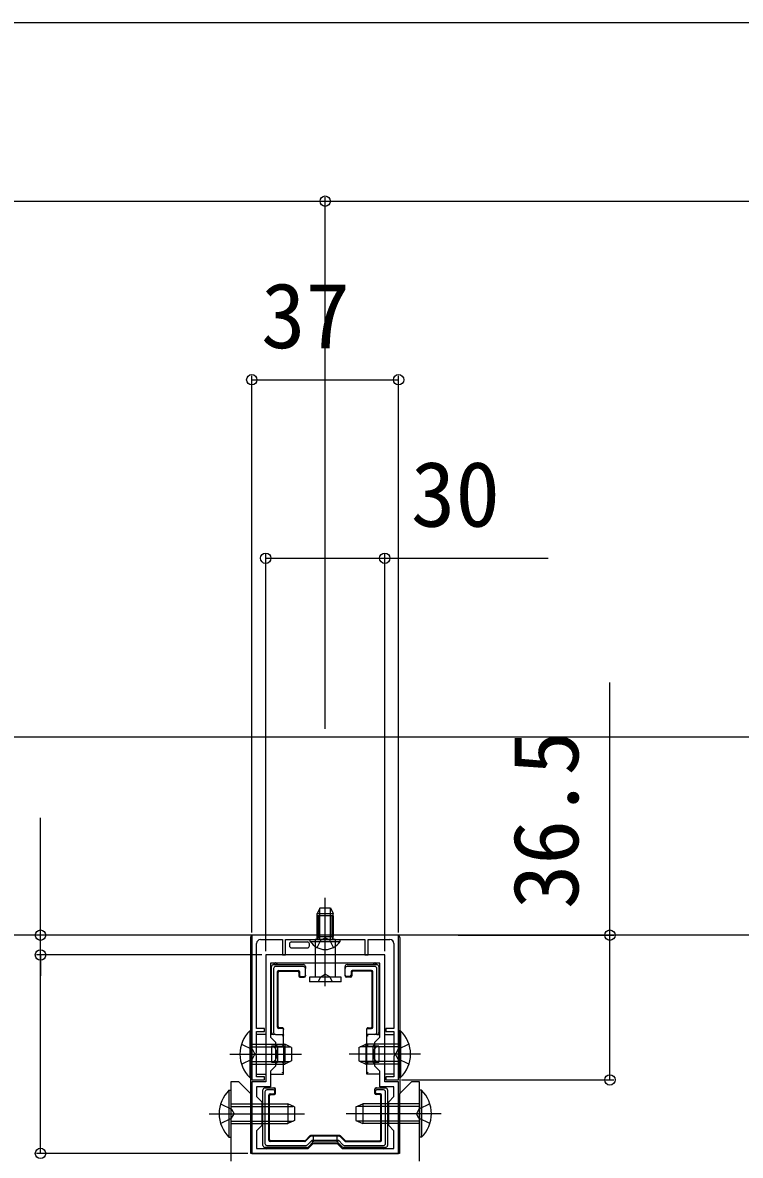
# Model space of a CAD drawing. Units: millimetres, scale not verified. Extents: x -1312 to 1312, y -1953 to 1941.
# Drawn here: x 589 to 769.9, y -457.9 to -172.3 of the extents above; entities that cross this region are included whole.
import ezdxf
from ezdxf.enums import TextEntityAlignment as Align

# ---------------------------------------------------------------- set-up
doc = ezdxf.new("R2010")
doc.units = ezdxf.units.MM
doc.header["$LTSCALE"] = 10
for name, color, linetype in [('0-3_YKK_11', 7, 'Continuous'), ('0-4_YKK_12', 2, 'Continuous'), ('0-5_YKK_13', 4, 'Continuous'), ('0-6_YKK_D', 6, 'Continuous')]:
    doc.layers.add(name, color=color, linetype=linetype)
doc.styles.add('ＭＳ ゴシック', font='')
doc.styles.get('ＭＳ ゴシック').set_extended_font_data('MS Gothic')

msp = doc.modelspace()

# ---------------------------------------------------------------- linework, layer by layer
at = {"layer": '0-3_YKK_11'}
for points in [[(683.79, -402.35), (646.79, -402.35), (646.79, -438.85), (649.99, -438.85), (649.99, -438.05), (647.99, -438.05), (647.99, -432.81), (647.87, -432.63), (647.87, -432.08), (647.99, -431.9), (647.99, -426.65), (649.99, -426.65), (649.99, -425.85), (647.99, -425.85), (647.99, -404.45)], [(682.59, -404.45), (682.59, -425.85), (680.59, -425.85), (680.59, -426.65), (682.59, -426.65), (682.59, -431.9), (682.71, -432.08), (682.71, -432.63), (682.59, -432.81), (682.59, -438.05), (680.59, -438.05), (680.59, -438.85), (683.79, -438.85), (683.79, -402.35)], [(648.99, -403.45), (654.49, -403.45), (654.49, -407.35), (655.29, -407.35), (655.29, -403.45), (664.84, -403.45), (665.02, -403.33), (665.57, -403.33), (665.75, -403.45), (675.29, -403.45), (675.29, -407.35), (676.09, -407.35), (676.09, -403.45), (681.59, -403.45)]]:
    msp.add_lwpolyline(points, dxfattribs=at)
for points in [[(646.79, -457.35), (683.79, -457.35), (683.79, -439.35), (680.29, -439.35), (680.29, -407.35), (650.29, -407.35), (650.29, -439.35), (646.79, -439.35)], [(679.09, -409.45), (651.49, -409.45), (651.49, -428.05), (652.79, -429.35), (652.79, -435.35), (651.49, -436.65), (651.49, -440.55), (647.99, -440.55), (647.99, -443.05), (649.29, -444.35), (649.29, -450.35), (647.99, -451.65), (647.99, -456.15), (660.99, -456.15), (662.29, -454.85), (668.29, -454.85), (669.59, -456.15), (682.59, -456.15), (682.59, -451.65), (681.29, -450.35), (681.29, -444.35), (682.59, -443.05), (682.59, -440.55), (679.09, -440.55), (679.09, -436.65), (677.79, -435.35), (677.79, -429.35), (679.09, -428.05)]]:
    msp.add_lwpolyline(points, close=True, dxfattribs=at)
for centre, start, end in [((648.99, -404.45), 90, 180), ((681.59, -404.45), 0, 90)]:
    msp.add_arc(centre, 1, start, end, dxfattribs=at)
at = {"layer": '0-4_YKK_12'}
msp.add_lwpolyline([(835.29, -402.35), (-199.71, -402.35), (-199.71, -352.35), (835.29, -352.35)], close=True, dxfattribs=at)
at = {"layer": '0-5_YKK_13'}
for p, q in [((665.29, -408.45), (665.29, -392.95)), ((663.99, -395.45), (663.29, -396.85)), ((663.95, -403.45), (663.95, -395.55)), ((663.99, -395.45), (666.59, -395.45)), ((666.59, -395.45), (667.29, -396.85)), ((666.64, -403.45), (666.64, -395.55)), ((663.29, -397.45), (663.29, -402.65)), ((667.29, -397.45), (663.29, -397.45)), ((663.64, -397.45), (663.64, -402.65)), ((665.29, -415.19), (665.29, -396.85)), ((666.94, -397.45), (666.94, -402.65)), ((667.29, -403.45), (667.29, -396.85)), ((667.29, -397.45), (667.29, -402.65)), ((683.49, -402.35), (647.09, -402.35)), ((646.49, -402.95), (646.49, -427.35)), ((656.29, -404.55), (656.29, -405.05)), ((656.79, -404.05), (656.86, -404.05)), ((656.86, -404.05), (660.73, -404.05)), ((660.73, -404.05), (660.79, -404.05)), ((661.29, -405.05), (661.29, -404.55)), ((661.54, -403.96), (661.54, -403.45)), ((661.54, -403.45), (669.04, -403.45)), ((662.79, -403.45), (662.79, -412.95)), ((667.79, -403.45), (662.79, -403.45)), ((663.29, -402.65), (667.29, -402.65)), ((667.79, -403.45), (667.79, -412.95)), ((684.09, -402.95), (684.09, -427.35)), ((656.79, -405.55), (660.79, -405.55)), ((651.79, -418.55), (651.79, -410.25)), ((652.29, -410.75), (652.29, -426.85)), ((659.79, -410.25), (652.79, -410.25)), ((660.29, -410.25), (660.29, -410.76)), ((660.29, -412.45), (660.29, -410.76)), ((670.29, -410.76), (670.29, -410.25)), ((670.29, -412.45), (670.29, -410.76)), ((670.79, -409.75), (677.79, -409.75)), ((677.8, -410.25), (670.79, -410.25)), ((677.79, -409.75), (678.29, -409.75)), ((678.29, -426.85), (678.29, -410.75)), ((653.29, -425.55), (653.29, -411.55)), ((653.47, -425.38), (653.47, -411.73)), ((653.59, -411.25), (658.49, -411.25)), ((653.77, -411.43), (658.32, -411.43)), ((658.62, -411.73), (658.62, -412.63)), ((658.79, -411.55), (658.79, -412.45)), ((658.92, -412.93), (659.99, -412.93)), ((659.09, -412.75), (659.99, -412.75)), ((660.29, -412.45), (660.29, -412.63)), ((669.29, -412.95), (661.29, -412.95)), ((661.29, -412.95), (661.29, -414.15)), ((663.49, -414.15), (664.15, -412.83)), ((664.15, -412.83), (665.29, -412.22)), ((666.44, -412.83), (665.29, -412.22)), ((667.09, -414.15), (666.44, -412.83)), ((669.29, -414.15), (669.29, -412.95)), ((670.29, -412.63), (670.29, -412.45)), ((671.49, -412.75), (670.59, -412.75)), ((671.67, -412.93), (670.59, -412.93)), ((671.79, -411.55), (671.79, -412.45)), ((671.97, -411.73), (671.97, -412.63)), ((676.99, -411.25), (672.09, -411.25)), ((676.82, -411.43), (672.27, -411.43)), ((677.12, -425.38), (677.12, -411.73)), ((677.29, -425.55), (677.29, -411.55)), ((669.29, -414.15), (661.29, -414.15)), ((651.79, -426.85), (651.79, -418.55)), ((646.28, -426.45), (646.79, -426.45)), ((646.79, -427.35), (646.49, -427.35)), ((646.54, -427.51), (646.49, -427.35)), ((646.55, -427.8), (646.55, -436.91)), ((646.79, -426.45), (646.79, -438.25)), ((650.29, -427.35), (647.99, -427.35)), ((652.29, -427.35), (651.49, -427.35)), ((652.8, -427.35), (652.29, -427.35)), ((652.8, -427.35), (654.79, -427.35)), ((654.49, -425.85), (653.59, -425.85)), ((654.49, -425.68), (653.77, -425.68)), ((654.79, -425.98), (654.79, -426.15)), ((654.79, -427.35), (654.79, -426.15)), ((654.79, -430.35), (654.79, -427.35)), ((675.79, -426.15), (675.79, -425.98)), ((675.79, -427.35), (675.79, -426.15)), ((677.79, -427.35), (675.79, -427.35)), ((675.79, -430.35), (675.79, -427.35)), ((676.09, -425.68), (676.82, -425.68)), ((676.09, -425.85), (676.99, -425.85)), ((678.29, -427.35), (677.79, -427.35)), ((678.29, -427.35), (679.09, -427.35)), ((680.29, -427.35), (682.59, -427.35)), ((684.3, -426.45), (683.79, -426.45)), ((683.79, -426.45), (683.79, -438.25)), ((683.79, -427.35), (684.09, -427.35)), ((684.03, -427.8), (684.03, -436.91)), ((684.05, -427.51), (684.09, -427.35)), ((646.79, -430.51), (656.48, -430.51)), ((653.29, -430.35), (651.79, -430.35)), ((651.79, -430.35), (651.79, -434.35)), ((653.29, -430.35), (653.29, -434.35)), ((654.79, -430.35), (655.29, -430.35)), ((656.79, -430.65), (655.09, -429.85)), ((656.79, -430.65), (656.79, -434.05)), ((673.79, -430.65), (675.49, -429.85)), ((673.79, -430.65), (673.79, -434.05)), ((683.79, -430.51), (674.1, -430.51)), ((675.29, -430.35), (675.79, -430.35)), ((675.79, -430.35), (677.29, -430.35)), ((675.79, -432.35), (675.79, -430.35)), ((678.79, -430.35), (677.29, -430.35)), ((677.29, -430.35), (677.29, -434.35)), ((678.79, -430.35), (678.79, -434.35)), ((641.29, -432.35), (659.29, -432.35)), ((689.29, -432.35), (671.29, -432.35)), ((646.79, -434.2), (656.48, -434.2)), ((646.79, -434.85), (655.09, -434.85)), ((651.79, -434.35), (653.29, -434.35)), ((655.29, -434.35), (654.79, -434.35)), ((656.79, -434.05), (655.09, -434.85)), ((673.79, -434.05), (675.49, -434.85)), ((683.79, -434.2), (674.1, -434.2)), ((675.79, -434.35), (675.29, -434.35)), ((683.79, -434.85), (675.49, -434.85)), ((675.79, -437.35), (675.79, -434.35)), ((677.29, -434.35), (678.79, -434.35)), ((646.49, -437.35), (646.54, -437.2)), ((646.49, -437.35), (646.49, -442.34)), ((646.49, -437.35), (646.79, -437.35)), ((647.99, -437.35), (650.29, -437.35)), ((679.09, -437.35), (675.79, -437.35)), ((682.59, -437.35), (680.29, -437.35)), ((684.09, -437.35), (683.79, -437.35)), ((684.09, -437.35), (684.05, -437.2)), ((684.09, -437.35), (684.09, -442.34)), ((641.03, -441.45), (641.54, -441.45)), ((641.54, -441.45), (641.54, -453.25)), ((650.09, -441.85), (650.09, -454.86)), ((652.29, -441.35), (650.59, -441.35)), ((651.39, -442.35), (652.29, -442.35)), ((652.32, -440.85), (652.47, -440.85)), ((652.59, -442.05), (652.59, -441.66)), ((652.77, -442.23), (652.77, -441.15)), ((677.82, -442.23), (677.82, -441.15)), ((677.99, -442.05), (677.99, -441.66)), ((678.12, -440.85), (678.27, -440.85)), ((678.27, -440.85), (680.49, -440.85)), ((678.27, -440.85), (678.27, -440.85)), ((680, -441.35), (678.29, -441.35)), ((679.19, -442.35), (678.29, -442.35)), ((680.49, -454.86), (680.49, -441.85)), ((680.99, -441.35), (680.99, -447.35)), ((689.55, -441.45), (689.04, -441.45)), ((689.04, -441.45), (689.04, -453.25)), ((651.09, -454.05), (651.09, -442.65)), ((651.27, -453.88), (651.27, -442.83)), ((651.57, -442.53), (652.47, -442.53)), ((657.54, -445.65), (655.84, -444.85)), ((673.04, -445.65), (674.74, -444.85)), ((679.02, -442.53), (678.12, -442.53)), ((679.32, -453.88), (679.32, -442.83)), ((679.49, -454.05), (679.49, -442.65)), ((636.04, -447.35), (660.04, -447.35)), ((641.54, -445.51), (657.23, -445.51)), ((657.54, -445.65), (657.54, -449.05)), ((694.54, -447.35), (670.54, -447.35)), ((673.04, -445.65), (673.04, -449.05)), ((689.04, -445.51), (673.35, -445.51)), ((680.99, -447.35), (680.99, -455.35)), ((641.54, -449.2), (657.23, -449.2)), ((641.54, -449.85), (655.84, -449.85)), ((657.54, -449.05), (655.84, -449.85)), ((673.04, -449.05), (674.74, -449.85)), ((689.04, -449.2), (673.35, -449.2)), ((689.04, -449.85), (674.74, -449.85)), ((661.41, -452.97), (660.29, -454.09)), ((661.48, -453.14), (660.36, -454.27)), ((668.96, -452.88), (661.62, -452.88)), ((668.89, -453.05), (661.7, -453.05)), ((662.29, -452.97), (662.29, -454.55)), ((668.29, -454.55), (668.29, -452.97)), ((669.1, -453.14), (670.23, -454.27)), ((669.18, -452.97), (670.3, -454.09)), ((650.59, -455.85), (650.09, -455.85)), ((650.59, -455.35), (660.48, -455.35)), ((660.69, -455.85), (650.59, -455.85)), ((660.15, -454.35), (651.39, -454.35)), ((660.08, -454.18), (651.57, -454.18)), ((660.83, -455.21), (661.99, -454.05)), ((662.19, -454.55), (661.04, -455.71)), ((670.1, -455.35), (680, -455.35)), ((670.44, -454.35), (679.19, -454.35)), ((670.51, -454.18), (679.02, -454.18))]:
    msp.add_line(p, q, dxfattribs=at)
for points in [[(663.29, -403.45), (663.29, -396.85), (667.29, -396.85)], [(661.54, -403.96), (669.04, -403.96), (669.04, -403.45)], [(663.24, -405.46), (664.15, -403.61), (665.29, -403)], [(667.34, -405.46), (666.44, -403.61), (665.29, -403)], [(652.29, -409.75), (652.79, -409.75), (659.79, -409.75)], [(678.79, -410.25), (678.79, -418.55), (678.79, -426.85)], [(646.28, -426.45), (646.28, -438.25), (646.79, -438.25)], [(654.79, -427.51), (654.77, -427.52), (654.74, -427.55), (654.71, -427.59), (654.66, -427.63), (654.61, -427.69), (654.55, -427.74), (654.49, -427.8)], [(676.09, -427.8), (676.04, -427.74), (675.98, -427.69), (675.93, -427.63), (675.88, -427.59), (675.84, -427.55), (675.82, -427.52), (675.8, -427.51)], [(684.3, -426.45), (684.3, -438.25), (683.79, -438.25)], [(644.18, -429.85), (646.96, -431.21), (647.57, -432.35)], [(646.79, -429.85), (655.09, -429.85), (655.09, -434.85)], [(653.29, -430.35), (653.29, -430.35), (653.28, -430.34), (653.25, -430.31), (653.22, -430.28), (653.19, -430.25), (653.14, -430.2), (653.1, -430.16), (653.05, -430.11), (652.99, -430.05)], [(653.29, -430.35), (654.79, -430.35), (654.79, -432.35)], [(654.79, -430.35), (654.79, -430.35), (654.78, -430.34), (654.75, -430.31), (654.72, -430.28), (654.69, -430.25), (654.64, -430.2), (654.6, -430.16), (654.55, -430.11), (654.49, -430.05)], [(683.79, -429.85), (675.49, -429.85), (675.49, -434.85)], [(676.09, -430.05), (676.03, -430.11), (675.98, -430.17), (675.93, -430.22), (675.88, -430.27), (675.84, -430.3), (675.82, -430.33), (675.8, -430.35), (675.79, -430.35)], [(677.29, -430.35), (677.3, -430.35), (677.31, -430.34), (677.33, -430.31), (677.36, -430.28), (677.4, -430.25), (677.44, -430.2), (677.49, -430.16), (677.54, -430.11), (677.59, -430.05)], [(686.4, -429.85), (683.63, -431.21), (683.02, -432.35)], [(644.18, -434.85), (646.96, -433.5), (647.57, -432.35)], [(654.79, -432.35), (654.79, -434.35), (653.29, -434.35)], [(677.29, -434.35), (675.79, -434.35), (675.79, -432.35)], [(686.4, -434.85), (683.63, -433.5), (683.02, -432.35)], [(651.49, -437.35), (654.79, -437.35), (654.79, -434.35)], [(653.29, -434.35), (653.29, -434.36), (653.28, -434.37), (653.25, -434.39), (653.22, -434.42), (653.19, -434.46), (653.14, -434.5), (653.1, -434.55), (653.05, -434.6), (652.99, -434.65)], [(654.79, -434.35), (654.79, -434.36), (654.78, -434.37), (654.75, -434.39), (654.72, -434.42), (654.69, -434.46), (654.64, -434.5), (654.6, -434.55), (654.55, -434.6), (654.49, -434.65)], [(675.79, -434.35), (675.8, -434.36), (675.82, -434.38), (675.84, -434.4), (675.88, -434.44), (675.93, -434.49), (675.98, -434.54), (676.03, -434.6), (676.09, -434.65)], [(677.29, -434.35), (677.3, -434.36), (677.32, -434.38), (677.34, -434.4), (677.38, -434.44), (677.43, -434.49), (677.48, -434.54), (677.53, -434.6), (677.59, -434.65)], [(689.04, -459.35), (689.04, -439.35), (687.04, -439.35), (684.04, -442.35), (684.04, -457.35), (646.54, -457.35), (646.54, -442.35), (643.54, -439.35), (641.54, -439.35), (641.54, -459.35)], [(654.79, -437.2), (654.77, -437.19), (654.74, -437.16), (654.71, -437.12), (654.66, -437.07), (654.61, -437.02), (654.55, -436.97), (654.49, -436.91)], [(675.8, -437.2), (675.82, -437.19), (675.84, -437.16), (675.88, -437.12), (675.93, -437.07), (675.98, -437.02), (676.04, -436.97), (676.09, -436.91)], [(641.03, -441.45), (641.03, -453.25), (641.54, -453.25)], [(649.59, -455.35), (649.59, -447.35), (649.59, -441.35)], [(650.09, -440.85), (652.32, -440.85), (652.32, -440.85)], [(689.55, -441.45), (689.55, -453.25), (689.04, -453.25)], [(638.93, -444.85), (641.71, -446.21), (642.32, -447.35)], [(641.54, -444.85), (655.84, -444.85), (655.84, -449.85)], [(689.04, -444.85), (674.74, -444.85), (674.74, -449.85)], [(691.65, -444.85), (688.88, -446.21), (688.27, -447.35)], [(638.93, -449.85), (641.71, -448.5), (642.32, -447.35)], [(691.65, -449.85), (688.88, -448.5), (688.27, -447.35)], [(669.55, -455.71), (668.39, -454.55), (662.19, -454.55), (661.99, -454.05), (668.6, -454.05)], [(668.39, -454.55), (668.6, -454.05), (669.76, -455.21)], [(680.49, -455.85), (679.99, -455.85), (669.9, -455.85)]]:
    msp.add_lwpolyline(points, dxfattribs=at)
for centre, radius, start, end in [((665.29, -401.43), 4.53, 214.0667, 325.9333), ((662.72, -402.42), 1.04, 274.3092, 301.0989), ((663.04, -402.97), 0.4, 301.4009, 51.3178), ((662.71, -402.5), 0.95, 316.5056, 350.9198), ((667.88, -402.5), 0.95, 189.0802, 223.4944), ((667.54, -402.97), 0.4, 128.6822, 238.5991), ((667.87, -402.42), 1.04, 238.9011, 265.6908), ((652.29, -410.25), 0.5, 90.7744, 179.2256), ((652.29, -410.25), 0.5, 179.2256, 180), ((652.29, -410.25), 0.5, 90, 90.7744), ((652.79, -409.75), 0.4, 0, 180), ((659.79, -410.25), 0.5, 0, 90), ((670.79, -410.25), 0.5, 90, 180), ((677.79, -409.75), 0.4, 0, 180), ((678.29, -410.25), 0.5, 89.2256, 90), ((678.29, -410.25), 0.5, 0.7744, 89.2256), ((678.29, -410.25), 0.5, 0, 0.7744), ((651.79, -418.55), 0.3, 90, 270), ((678.79, -418.55), 0.3, 270, 90), ((652.03, -432.35), 8.23, 134.2189, 225.7811), ((652.29, -426.85), 0.5, 180, 270), ((678.29, -426.85), 0.5, 270, 0), ((678.56, -432.35), 8.23, 314.2189, 45.7811), ((646.78, -447.35), 8.23, 134.2189, 225.7811), ((650.09, -441.35), 0.5, 90.7744, 179.2256), ((650.09, -441.35), 0.5, 179.2256, 180), ((650.09, -441.35), 0.5, 90, 90.7744), ((680.49, -441.35), 0.5, 89.2256, 90), ((680.49, -441.35), 0.5, 0.7744, 89.2256), ((680.49, -441.35), 0.5, 0, 0.7744), ((683.81, -447.35), 8.23, 314.2189, 45.7811), ((649.59, -447.35), 0.3, 90, 270), ((680.99, -447.35), 0.3, 270, 90), ((650.09, -455.35), 0.5, 180, 180.7744), ((650.09, -455.35), 0.5, 180.7744, 269.2256), ((650.09, -455.35), 0.5, 269.2256, 270), ((650.59, -455.85), 0.4, 180, 0), ((660.69, -455.35), 0.5, 270.3225, 314.6775), ((660.69, -455.35), 0.5, 270, 270.3225), ((660.69, -455.35), 0.5, 314.6775, 315), ((669.9, -455.35), 0.5, 225, 225.3225), ((669.9, -455.35), 0.5, 225.3225, 269.6775), ((669.9, -455.35), 0.5, 269.6775, 270), ((679.99, -455.85), 0.4, 180, 0), ((680.49, -455.35), 0.5, 270, 270.7744), ((680.49, -455.35), 0.5, 270.7744, 359.2256), ((680.49, -455.35), 0.5, 359.2256, 0)]:
    msp.add_arc(centre, radius, start, end, dxfattribs=at)
for centre, major_axis, ratio, start_param, end_param in [((647.09, -402.96), (-0.426, 0.426), 0.99628, 5.499651, 7.06672), ((683.49, -402.96), (0.426, 0.426), 0.99628, 5.499651, 7.06672), ((656.79, -404.55), (0.5, 0), 0.999962, 1.570796, 3.141593), ((656.79, -405.05), (-0.354, -0.354), 0.999924, 5.497825, 7.068545), ((660.79, -404.55), (-0.5, 0), 0.999962, 3.141593, 4.712389), ((660.79, -405.05), (0.354, -0.354), 0.999924, 5.497825, 7.068545), ((652.8, -410.76), (0.363, -0.363), 0.973329, 2.36971, 3.913476), ((659.79, -410.76), (0, 0.507), 0.986394, 4.712389, 6.283185), ((670.79, -410.76), (0, -0.507), 0.986394, 3.141593, 4.712389), ((677.79, -410.76), (0.363, 0.363), 0.973329, 5.511302, 7.055068), ((653.59, -411.55), (-0.212, 0.212), 0.999924, 5.497825, 7.068545), ((653.77, -411.73), (-0.212, 0.212), 0.999924, 5.497825, 7.068545), ((658.32, -411.73), (0.212, 0.212), 0.999924, 5.497825, 7.068545), ((658.49, -411.55), (0.212, 0.212), 0.999924, 5.497825, 7.068545), ((658.92, -412.63), (-0.212, -0.212), 0.999924, 5.497825, 7.068545), ((659.09, -412.45), (-0.212, -0.212), 0.999924, 5.497825, 7.068545), ((659.99, -412.45), (0, 0.3), 0.999962, 3.141593, 4.712389), ((659.99, -412.63), (0, 0.3), 0.999962, 3.141593, 4.712389), ((670.59, -412.45), (0, -0.3), 0.999962, 4.712389, 6.283185), ((670.59, -412.63), (0, -0.3), 0.999962, 4.712389, 6.283185), ((671.49, -412.45), (0.212, -0.212), 0.999924, 5.497825, 7.068545), ((671.67, -412.63), (0.212, -0.212), 0.999924, 5.497825, 7.068545), ((672.09, -411.55), (-0.212, 0.212), 0.999924, 5.497825, 7.068545), ((672.27, -411.73), (-0.212, 0.212), 0.999924, 5.497825, 7.068545), ((676.82, -411.73), (0.212, 0.212), 0.999924, 5.497825, 7.068545), ((676.99, -411.55), (0.212, 0.212), 0.999924, 5.497825, 7.068545), ((653.77, -425.38), (-0.212, -0.212), 0.999924, 5.497825, 7.068545), ((676.82, -425.38), (0.212, -0.212), 0.999924, 5.497825, 7.068545), ((646.54, -427.8), (0, 0.3), 0.061163, 4.712389, 6.08579), ((652.8, -426.85), (0.507, 0), 0.986394, 3.141593, 4.712389), ((653.59, -425.55), (-0.212, -0.212), 0.999924, 5.497825, 7.068545), ((654.49, -425.98), (0, -0.3), 0.999962, 1.570796, 3.141593), ((654.49, -426.15), (0, -0.3), 0.999962, 1.570796, 3.141593), ((654.49, -427.49), (0.3, 0), 0.2, 6.08579, 6.283185), ((676.09, -425.98), (0, 0.3), 0.999962, 6.283185, 7.853982), ((676.09, -426.15), (0, 0.3), 0.999962, 6.283185, 7.853982), ((676.09, -427.49), (0.3, 0), 0.2, 3.141593, 3.338988), ((676.99, -425.55), (0.212, -0.212), 0.999924, 5.497825, 7.068545), ((677.79, -426.85), (0.507, 0), 0.986394, 4.712389, 6.283185), ((684.05, -427.8), (0, 0.3), 0.061163, 0.197396, 1.570796), ((651.79, -432.35), (0, 2), 0.700208, 3.141593, 6.283185), ((678.79, -432.35), (0, 2), 0.700208, 6.283185, 9.424778), ((646.54, -436.91), (0, 0.3), 0.061163, 3.338988, 4.712389), ((654.49, -437.21), (0.3, 0), 0.2, 6.283185, 6.480581), ((676.09, -437.21), (0.3, 0), 0.2, 2.944197, 3.141593), ((684.05, -436.91), (0, 0.3), 0.061163, 1.570796, 2.944197), ((650.6, -441.86), (0.363, -0.363), 0.973329, 2.36971, 3.913476), ((651.39, -442.65), (-0.212, 0.212), 0.999924, 5.497825, 7.068545), ((652.29, -441.66), (0.016, 0.304), 0.986357, 4.765425, 6.334786), ((652.29, -442.05), (0.212, -0.212), 0.999924, 5.497825, 7.068545), ((652.32, -441.15), (-0.207, 0.218), 0.999277, 3.953509, 5.52287), ((652.47, -441.15), (-0.3, 0), 0.999962, 3.141593, 4.712389), ((652.47, -442.23), (0.212, -0.212), 0.999924, 5.497825, 7.068545), ((678.12, -441.15), (-0.3, 0), 0.999962, 4.712389, 6.283185), ((678.12, -442.23), (-0.212, -0.212), 0.999924, 5.497825, 7.068545), ((678.27, -441.15), (0.207, 0.218), 0.999277, 0.760315, 2.329677), ((678.29, -441.66), (-0.016, 0.304), 0.986357, 6.231584, 7.800946), ((678.29, -442.05), (-0.212, -0.212), 0.999924, 5.497825, 7.068545), ((679.19, -442.65), (0.212, 0.212), 0.999924, 5.497825, 7.068545), ((679.99, -441.86), (-0.363, -0.363), 0.973329, 2.36971, 3.913476), ((651.57, -442.83), (-0.212, 0.212), 0.999924, 5.497825, 7.068545), ((679.02, -442.83), (0.212, 0.212), 0.999924, 5.497825, 7.068545), ((651.57, -453.88), (-0.212, -0.212), 0.999924, 5.497825, 7.068545), ((661.62, -453.18), (-0.115, 0.277), 0.999955, 5.890502, 6.675869), ((661.7, -453.35), (-0.115, 0.277), 0.999955, 5.890502, 6.675869), ((668.89, -453.35), (0.115, 0.277), 0.999955, 5.890502, 6.675869), ((668.96, -453.18), (0.115, 0.277), 0.999955, 5.890502, 6.675869), ((679.02, -453.88), (0.212, -0.212), 0.999924, 5.497825, 7.068545), ((650.6, -454.85), (0.363, 0.363), 0.973329, 2.36971, 3.913476), ((651.39, -454.05), (-0.212, -0.212), 0.999924, 5.497825, 7.068545), ((660.08, -453.88), (0.115, -0.277), 0.999955, 5.890502, 6.675869), ((660.15, -454.05), (0.115, -0.277), 0.999955, 5.890502, 6.675869), ((660.48, -454.85), (-0.194, 0.469), 0.984115, 2.754523, 3.528662), ((670.11, -454.85), (0.194, 0.469), 0.984115, 2.754523, 3.528662), ((670.44, -454.05), (-0.115, -0.277), 0.999955, 5.890502, 6.675869), ((670.51, -453.88), (-0.115, -0.277), 0.999955, 5.890502, 6.675869), ((679.19, -454.05), (0.212, -0.212), 0.999924, 5.497825, 7.068545), ((679.99, -454.85), (-0.363, 0.363), 0.973329, 2.36971, 3.913476)]:
    msp.add_ellipse(centre, major_axis=major_axis, ratio=ratio, start_param=start_param, end_param=end_param, dxfattribs=at)
msp.add_ellipse((665.29, -452.97), major_axis=(3, 0), ratio=0.008727, dxfattribs=at)
at = {"layer": '0-6_YKK_D'}
for p, q in [((36.29, -172.35), (1136.52, -172.35)), ((665.29, -350.35), (665.29, -216.35)), ((665.29, -350.35), (665.29, -216.35)), ((315.29, -217.35), (665.29, -217.35)), ((665.29, -217.35), (1015.29, -217.35)), ((646.79, -401.65), (646.79, -261.35)), ((646.79, -262.35), (683.79, -262.35)), ((683.79, -401.65), (683.79, -261.35)), ((650.29, -406.35), (650.29, -306.35)), ((680.29, -406.35), (680.29, -306.35)), ((593.54, -402.35), (593.54, -372.81)), ((631.79, -402.35), (592.54, -402.35)), ((593.54, -407.35), (593.54, -402.35)), ((698.79, -402.35), (738.04, -402.35)), ((649.29, -407.35), (592.54, -407.35)), ((649.29, -407.35), (592.54, -407.35)), ((593.54, -457.35), (593.54, -407.35)), ((593.54, -407.35), (593.54, -412.6)), ((684.49, -438.85), (738.04, -438.85)), ((645.79, -457.35), (592.54, -457.35))]:
    msp.add_line(p, q, dxfattribs=at)
for points in [[(650.29, -307.35), (680.29, -307.35), (721.46, -307.35)], [(737.04, -438.85), (737.04, -402.35), (737.04, -338.69)]]:
    msp.add_lwpolyline(points, dxfattribs=at)
for centre in [(665.29, -217.35), (665.29, -217.35), (646.79, -262.35), (683.79, -262.35), (650.29, -307.35), (680.29, -307.35), (593.54, -402.35), (737.04, -402.35), (593.54, -407.35), (593.54, -407.35), (737.04, -438.85), (593.54, -457.35)]:
    msp.add_circle(centre, 1.31, dxfattribs=at)

# ---------------------------------------------------------------- texts
at = {"layer": '0-6_YKK_D', "style": 'ＭＳ ゴシック'}
for s, p in [('37', (649.12, -259.35)), ('30', (686.88, -304.35))]:
    msp.add_text(s, height=16.5, dxfattribs=at).set_placement(p, align=Align.BOTTOM_LEFT)
msp.add_text('36.5', height=16.5, rotation=90, dxfattribs=at).set_placement((734.04, -395.77), align=Align.BOTTOM_LEFT)

doc.saveas('drawing.dxf')
